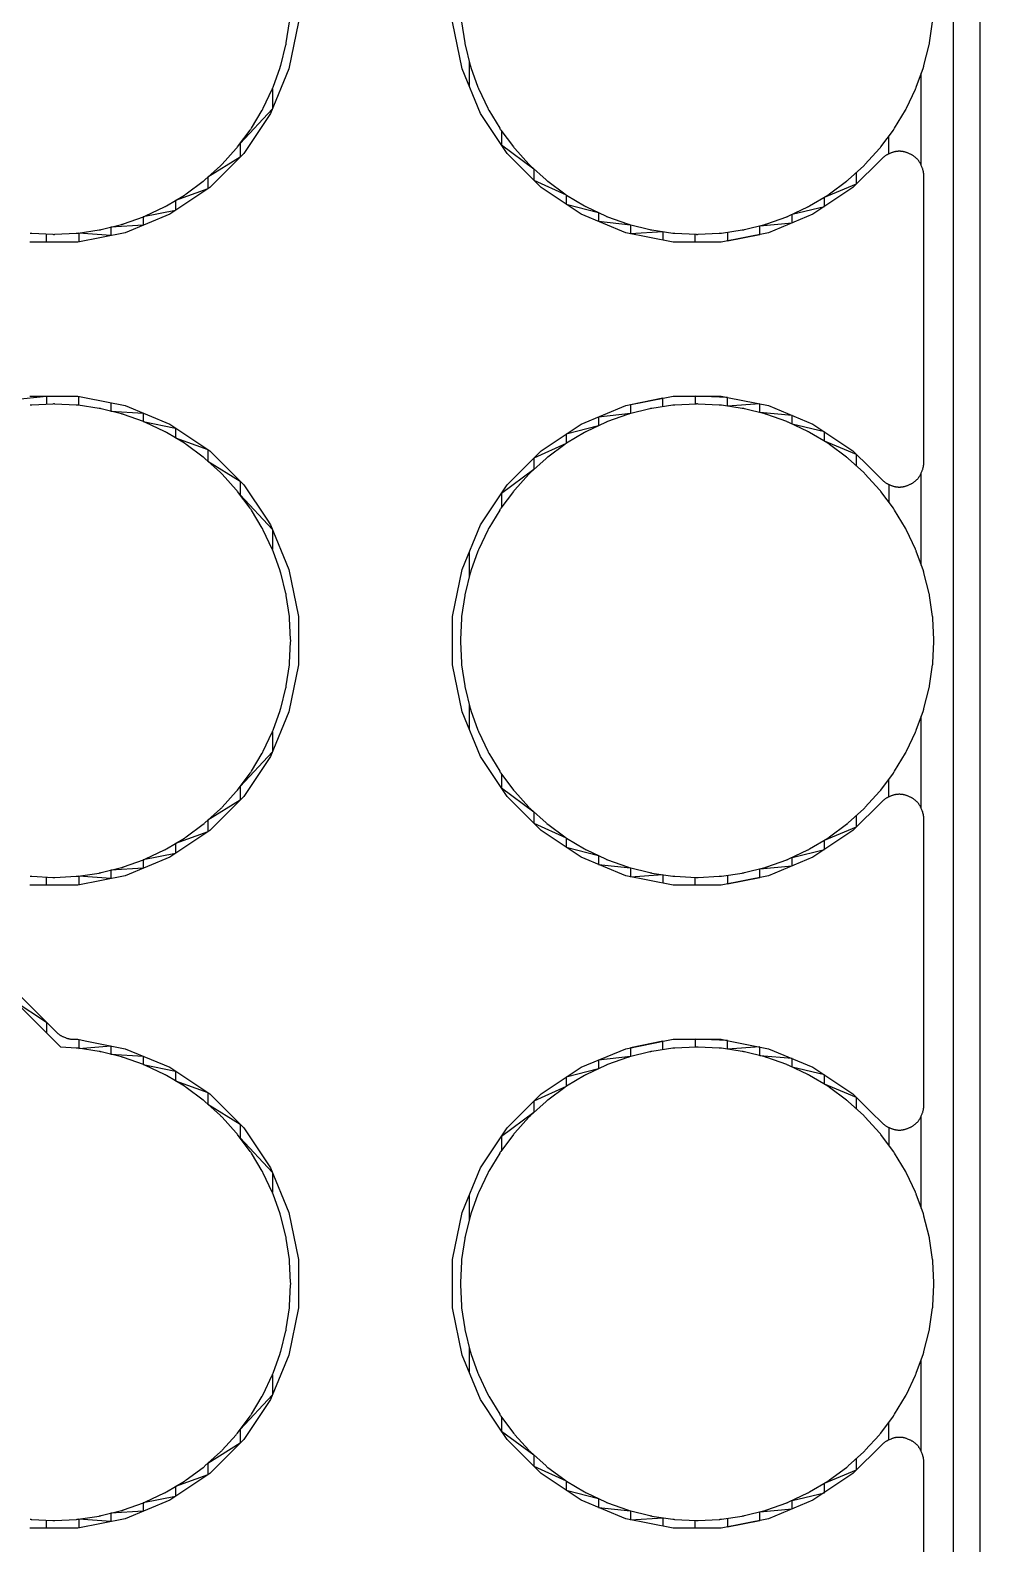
# Model space of a CAD drawing. Header units: metres. Extents: x 141.4 to 191.3, y -114.8 to -61.9.
# Drawn here: x 187.6 to 191.35, y -88.15 to -82.17 of the extents above; entities that cross this region are included whole.
import ezdxf

# ---------------------------------------------------------------- set-up
doc = ezdxf.new("R2010")
doc.units = ezdxf.units.M

msp = doc.modelspace()

# ---------------------------------------------------------------- linework, layer by layer
for points in [[(191.3479, -61.907), (191.3479, -114.8099), (141.392, -114.8099), (141.392, -61.907)], [(191.117, -114.5163), (191.117, -114.8099), (191.2445, -114.8099), (191.2445, -61.907), (191.117, -61.907), (191.117, -62.2006)], [(187.5983, -88.0523), (187.6004, -88.0525), (187.6024, -88.0527), (187.6045, -88.0528), (187.6878, -88.0569), (187.6899, -88.057), (187.692, -88.057), (187.6941, -88.057), (187.6962, -88.0569), (187.7795, -88.0528), (187.7816, -88.0527), (187.7836, -88.0525), (187.7857, -88.0523), (187.7878, -88.052), (187.8703, -88.0397), (187.8724, -88.0394), (187.8744, -88.039), (187.8765, -88.0386), (187.8785, -88.0381), (187.9594, -88.0179), (187.9614, -88.0173), (187.9634, -88.0167), (187.9654, -88.0161), (187.9674, -88.0154), (188.0459, -87.9873), (188.0479, -87.9866), (188.0498, -87.9858), (188.0517, -87.985), (188.0536, -87.9841), (188.129, -87.9485), (188.1309, -87.9476), (188.1328, -87.9466), (188.1346, -87.9456), (188.1364, -87.9445), (188.2079, -87.9017), (188.2097, -87.9006), (188.2115, -87.8994), (188.2132, -87.8982), (188.2149, -87.897), (188.2819, -87.8473), (188.2835, -87.8461), (188.2852, -87.8448), (188.2868, -87.8434), (188.2883, -87.842), (188.3501, -87.786), (188.3517, -87.7846), (188.3531, -87.7831), (188.3546, -87.7817), (188.356, -87.7801), (188.412, -87.7183), (188.4134, -87.7168), (188.4148, -87.7152), (188.4161, -87.7135), (188.4173, -87.7119), (188.467, -87.6449), (188.4682, -87.6432), (188.4694, -87.6415), (188.4706, -87.6397), (188.4717, -87.6379), (188.5145, -87.5664), (188.5156, -87.5646), (188.5166, -87.5628), (188.5176, -87.5609), (188.5185, -87.559), (188.5541, -87.4836), (188.555, -87.4817), (188.5558, -87.4798), (188.5566, -87.4779), (188.5573, -87.4759), (188.5854, -87.3974), (188.5854, -87.3974), (188.5861, -87.3956), (188.5867, -87.3935), (188.5873, -87.3915), (188.5879, -87.3894), (188.6081, -87.3085), (188.6086, -87.3065), (188.609, -87.3044), (188.6094, -87.3024), (188.6097, -87.3003), (188.622, -87.2178), (188.6223, -87.2157), (188.6225, -87.2136), (188.6227, -87.2116), (188.6228, -87.2095), (188.6269, -87.1262), (188.627, -87.1241), (188.627, -87.122), (188.627, -87.1199), (188.6269, -87.1178), (188.6228, -87.0345), (188.6227, -87.0324), (188.6225, -87.0304), (188.6223, -87.0283), (188.622, -87.0262), (188.6097, -86.9437), (188.6094, -86.9416), (188.609, -86.9396), (188.6086, -86.9375), (188.6081, -86.9355), (188.5879, -86.8546), (188.5873, -86.8526), (188.5867, -86.8506), (188.5861, -86.8486), (188.5854, -86.8466), (188.5573, -86.7681), (188.5566, -86.7661), (188.5558, -86.7642), (188.555, -86.7623), (188.5541, -86.7604), (188.5185, -86.685), (188.5176, -86.6831), (188.5166, -86.6812), (188.5156, -86.6794), (188.5145, -86.6776), (188.4717, -86.6061), (188.4706, -86.6043), (188.4694, -86.6025), (188.4682, -86.6008), (188.467, -86.5991), (188.4173, -86.5321), (188.4161, -86.5305), (188.4148, -86.5288), (188.4134, -86.5272), (188.412, -86.5257), (188.356, -86.4639), (188.3546, -86.4623), (188.3531, -86.4609), (188.3517, -86.4594), (188.3501, -86.458), (188.2883, -86.402), (188.2868, -86.4006), (188.2852, -86.3992), (188.2835, -86.3979), (188.2819, -86.3967), (188.2149, -86.347), (188.2132, -86.3458), (188.2115, -86.3446), (188.2097, -86.3434), (188.2079, -86.3423), (188.1364, -86.2995), (188.1346, -86.2984), (188.1328, -86.2974), (188.1309, -86.2964), (188.129, -86.2955), (188.0536, -86.2599), (188.0517, -86.259), (188.0498, -86.2582), (188.0479, -86.2574), (188.0459, -86.2567), (187.9674, -86.2286), (187.9674, -86.2286), (187.9656, -86.2279), (187.9635, -86.2273), (187.9615, -86.2267), (187.9594, -86.2261), (187.8785, -86.2059), (187.8765, -86.2054), (187.8744, -86.205), (187.8724, -86.2046), (187.8703, -86.2043), (187.7878, -86.192), (187.7857, -86.1917), (187.7836, -86.1915), (187.7816, -86.1913), (187.7795, -86.1912), (187.7188, -86.1882), (181.5343, -80.0037)], [(188.6575, -82.1371), (188.6204, -82.3236), (188.5476, -82.4993), (188.442, -82.6575), (188.3075, -82.792), (188.1493, -82.8976), (187.9736, -82.9704), (187.7871, -83.0075), (187.5969, -83.0075)], [(187.5983, -82.9723), (187.6004, -82.9725), (187.6024, -82.9727), (187.6045, -82.9728), (187.6878, -82.9769), (187.6899, -82.977), (187.692, -82.977), (187.6941, -82.977), (187.6962, -82.9769), (187.7795, -82.9728), (187.7816, -82.9727), (187.7836, -82.9725), (187.7857, -82.9723), (187.7878, -82.972), (187.8703, -82.9597), (187.8724, -82.9594), (187.8744, -82.959), (187.8765, -82.9586), (187.8785, -82.9581), (187.9594, -82.9379), (187.9614, -82.9373), (187.9634, -82.9367), (187.9654, -82.9361), (187.9674, -82.9354), (188.0459, -82.9073), (188.0479, -82.9066), (188.0498, -82.9058), (188.0517, -82.905), (188.0536, -82.9041), (188.129, -82.8685), (188.1309, -82.8676), (188.1328, -82.8666), (188.1346, -82.8656), (188.1364, -82.8645), (188.2079, -82.8217), (188.2097, -82.8206), (188.2115, -82.8194), (188.2132, -82.8182), (188.2149, -82.817), (188.2819, -82.7673), (188.2835, -82.7661), (188.2852, -82.7648), (188.2868, -82.7634), (188.2883, -82.762), (188.3501, -82.706), (188.3517, -82.7046), (188.3531, -82.7031), (188.3546, -82.7017), (188.356, -82.7001), (188.412, -82.6383), (188.4134, -82.6368), (188.4148, -82.6352), (188.4161, -82.6335), (188.4173, -82.6319), (188.467, -82.5649), (188.4682, -82.5632), (188.4694, -82.5615), (188.4706, -82.5597), (188.4717, -82.5579), (188.5145, -82.4864), (188.5156, -82.4846), (188.5166, -82.4828), (188.5176, -82.4809), (188.5185, -82.479), (188.5541, -82.4036), (188.555, -82.4017), (188.5558, -82.3998), (188.5566, -82.3979), (188.5573, -82.3959), (188.5854, -82.3174), (188.5854, -82.3174), (188.5861, -82.3156), (188.5867, -82.3135), (188.5873, -82.3115), (188.5879, -82.3094), (188.6081, -82.2285), (188.6086, -82.2265), (188.609, -82.2244), (188.6094, -82.2224), (188.6097, -82.2203), (188.622, -82.1378)], [(191.127, -88.9586), (191.127, -87.8254), (191.127, -87.8233), (191.1269, -87.8212), (191.1268, -87.8191), (191.1266, -87.8171), (191.1264, -87.815), (191.1261, -87.8129), (191.1257, -87.8109), (191.1254, -87.8088), (191.1249, -87.8068), (191.1245, -87.8047), (191.1239, -87.8027), (191.1233, -87.8007), (191.1227, -87.7987), (191.122, -87.7968), (191.1213, -87.7948), (191.1205, -87.7929), (191.1172, -87.7847), (191.1163, -87.7828), (191.1155, -87.7809), (191.1146, -87.779), (191.1136, -87.7772), (191.1126, -87.7754), (191.1115, -87.7736), (191.1104, -87.7718), (191.1093, -87.77), (191.1081, -87.7683), (191.1069, -87.7666), (191.1056, -87.765), (191.1043, -87.7633), (191.103, -87.7617), (191.1016, -87.7602), (191.1002, -87.7587), (191.0987, -87.7572), (191.0972, -87.7557), (191.0957, -87.7543), (191.0942, -87.7529), (191.0926, -87.7516), (191.0909, -87.7503), (191.0893, -87.749), (191.0876, -87.7478), (191.0859, -87.7466), (191.0841, -87.7454), (191.0823, -87.7444), (191.0805, -87.7433), (191.0787, -87.7423), (191.0768, -87.7413), (191.075, -87.7404), (191.0731, -87.7396), (191.0712, -87.7387), (191.063, -87.7354), (191.0611, -87.7346), (191.0591, -87.7339), (191.0572, -87.7332), (191.0552, -87.7326), (191.0532, -87.732), (191.0512, -87.7314), (191.0491, -87.731), (191.0471, -87.7305), (191.045, -87.7301), (191.043, -87.7298), (191.0409, -87.7295), (191.0388, -87.7293), (191.0368, -87.7291), (191.0347, -87.729), (191.0326, -87.7289), (191.0305, -87.7289), (191.0284, -87.7289), (191.0263, -87.729), (191.0243, -87.7291), (191.0222, -87.7293), (191.0201, -87.7295), (191.018, -87.7298), (191.016, -87.7301), (191.0139, -87.7305), (191.0119, -87.731), (191.0099, -87.7314), (191.0078, -87.732), (191.0058, -87.7326), (191.0038, -87.7332), (191.0019, -87.7339), (190.9999, -87.7346), (190.998, -87.7354), (190.9898, -87.7387), (190.9879, -87.7396), (190.986, -87.7404), (190.9842, -87.7413), (190.9823, -87.7423), (190.9805, -87.7433), (190.9787, -87.7444), (190.9769, -87.7454), (190.9751, -87.7466), (190.9734, -87.7478), (190.9717, -87.749), (190.9701, -87.7503), (190.9684, -87.7516), (190.9669, -87.7529), (190.9653, -87.7543), (190.9638, -87.7557), (190.9623, -87.7572), (190.8475, -87.872), (190.6893, -87.9776), (190.5136, -88.0504), (190.3271, -88.0875), (190.1369, -88.0875), (189.9504, -88.0504), (189.7747, -87.9776), (189.6165, -87.872), (189.482, -87.7375), (189.4469, -87.6848), (189.3764, -87.5793), (189.3036, -87.4036), (189.2665, -87.2171), (189.2665, -87.0269), (189.3036, -86.8404), (189.3764, -86.6647), (189.482, -86.5065), (189.6165, -86.372), (189.7747, -86.2664), (189.9504, -86.1936), (190.1116, -86.1615), (190.1369, -86.1565), (190.3271, -86.1565), (190.3559, -86.1622), (190.5136, -86.1936), (190.6893, -86.2664), (190.8475, -86.372), (190.9192, -86.4438), (190.9623, -86.4868), (190.9638, -86.4883), (190.9653, -86.4897), (190.9668, -86.4911), (190.9684, -86.4924), (190.9701, -86.4937), (190.9717, -86.495), (190.9734, -86.4962), (190.9751, -86.4974), (190.9769, -86.4985), (190.9787, -86.4996), (190.9805, -86.5007), (190.9823, -86.5017), (190.9842, -86.5027), (190.986, -86.5036), (190.9879, -86.5044), (190.9898, -86.5053), (190.998, -86.5086), (190.9999, -86.5094), (191.0019, -86.5101), (191.0038, -86.5108), (191.0058, -86.5114), (191.0078, -86.512), (191.0098, -86.5126), (191.0119, -86.513), (191.0139, -86.5135), (191.016, -86.5139), (191.018, -86.5142), (191.0201, -86.5145), (191.0222, -86.5147), (191.0242, -86.5149), (191.0263, -86.515), (191.0284, -86.5151), (191.0305, -86.5151), (191.0326, -86.5151), (191.0347, -86.515), (191.0368, -86.5149), (191.0388, -86.5147), (191.0409, -86.5145), (191.043, -86.5142), (191.045, -86.5139), (191.0471, -86.5135), (191.0491, -86.513), (191.0512, -86.5126), (191.0532, -86.512), (191.0552, -86.5114), (191.0572, -86.5108), (191.0591, -86.5101), (191.0611, -86.5094), (191.063, -86.5086), (191.0712, -86.5053), (191.0731, -86.5044), (191.075, -86.5036), (191.0768, -86.5027), (191.0787, -86.5017), (191.0805, -86.5007), (191.0823, -86.4996), (191.0841, -86.4985), (191.0859, -86.4974), (191.0876, -86.4962), (191.0893, -86.495), (191.0909, -86.4937), (191.0926, -86.4924), (191.0942, -86.4911), (191.0957, -86.4897), (191.0972, -86.4883), (191.0987, -86.4868), (191.1002, -86.4853), (191.1016, -86.4838), (191.103, -86.4823), (191.1043, -86.4807), (191.1056, -86.479), (191.1069, -86.4774), (191.1081, -86.4757), (191.1093, -86.474), (191.1104, -86.4722), (191.1115, -86.4704), (191.1126, -86.4686), (191.1136, -86.4668), (191.1146, -86.465), (191.1155, -86.4631), (191.1163, -86.4612), (191.1172, -86.4593), (191.1205, -86.4511), (191.1213, -86.4492), (191.122, -86.4472), (191.1227, -86.4453), (191.1233, -86.4433), (191.1239, -86.4413), (191.1245, -86.4393), (191.1249, -86.4372), (191.1254, -86.4352), (191.1257, -86.4331), (191.1261, -86.4311), (191.1264, -86.429), (191.1266, -86.4269), (191.1268, -86.4249), (191.1269, -86.4228), (191.127, -86.4207), (191.127, -86.4186), (191.127, -85.2854), (191.127, -85.2833), (191.1269, -85.2812), (191.1268, -85.2791), (191.1266, -85.2771), (191.1264, -85.275), (191.1261, -85.2729), (191.1257, -85.2709), (191.1254, -85.2688), (191.1249, -85.2668), (191.1245, -85.2647), (191.1239, -85.2627), (191.1233, -85.2607), (191.1227, -85.2587), (191.122, -85.2568), (191.1213, -85.2548), (191.1205, -85.2529), (191.1172, -85.2447), (191.1163, -85.2428), (191.1155, -85.2409), (191.1146, -85.239), (191.1136, -85.2372), (191.1126, -85.2354), (191.1115, -85.2336), (191.1104, -85.2318), (191.1093, -85.23), (191.1081, -85.2283), (191.1069, -85.2266), (191.1056, -85.225), (191.1043, -85.2233), (191.103, -85.2217), (191.1016, -85.2202), (191.1002, -85.2187), (191.0987, -85.2172), (191.0972, -85.2157), (191.0957, -85.2143), (191.0942, -85.2129), (191.0926, -85.2116), (191.0909, -85.2103), (191.0893, -85.209), (191.0876, -85.2078), (191.0859, -85.2066), (191.0841, -85.2054), (191.0823, -85.2044), (191.0805, -85.2033), (191.0787, -85.2023), (191.0768, -85.2013), (191.075, -85.2004), (191.0731, -85.1996), (191.0712, -85.1987), (191.063, -85.1954), (191.0611, -85.1946), (191.0591, -85.1939), (191.0572, -85.1932), (191.0552, -85.1926), (191.0532, -85.192), (191.0512, -85.1914), (191.0491, -85.191), (191.0471, -85.1905), (191.045, -85.1901), (191.043, -85.1898), (191.0409, -85.1895), (191.0388, -85.1893), (191.0368, -85.1891), (191.0347, -85.189), (191.0326, -85.1889), (191.0305, -85.1889), (191.0284, -85.1889), (191.0263, -85.189), (191.0243, -85.1891), (191.0222, -85.1893), (191.0201, -85.1895), (191.018, -85.1898), (191.016, -85.1901), (191.0139, -85.1905), (191.0119, -85.191), (191.0099, -85.1914), (191.0078, -85.192), (191.0058, -85.1926), (191.0038, -85.1932), (191.0019, -85.1939), (190.9999, -85.1946), (190.998, -85.1954), (190.9898, -85.1987), (190.9879, -85.1996), (190.986, -85.2004), (190.9842, -85.2013), (190.9823, -85.2023), (190.9805, -85.2033), (190.9787, -85.2044), (190.9769, -85.2054), (190.9751, -85.2066), (190.9734, -85.2078), (190.9717, -85.209), (190.9701, -85.2103), (190.9684, -85.2116), (190.9669, -85.2129), (190.9653, -85.2143), (190.9638, -85.2157), (190.9623, -85.2172), (190.8475, -85.332), (190.6893, -85.4376), (190.5136, -85.5104), (190.3271, -85.5475), (190.1369, -85.5475), (189.9504, -85.5104), (189.7747, -85.4376), (189.6165, -85.332), (189.482, -85.1975), (189.3764, -85.0393), (189.3036, -84.8636), (189.2665, -84.6771), (189.2665, -84.4869), (189.3036, -84.3004), (189.3764, -84.1247), (189.482, -83.9665), (189.6165, -83.832), (189.7747, -83.7264), (189.9504, -83.6536), (190.1116, -83.6215), (190.1369, -83.6165), (190.3271, -83.6165), (190.359, -83.6229), (190.5136, -83.6536), (190.6893, -83.7264), (190.8475, -83.832), (190.9149, -83.8995), (190.9623, -83.9468), (190.9638, -83.9483), (190.9653, -83.9497), (190.9668, -83.9511), (190.9684, -83.9524), (190.9701, -83.9537), (190.9717, -83.955), (190.9734, -83.9562), (190.9751, -83.9574), (190.9769, -83.9585), (190.9787, -83.9596), (190.9805, -83.9607), (190.9823, -83.9617), (190.9842, -83.9627), (190.986, -83.9636), (190.9879, -83.9644), (190.9898, -83.9653), (190.998, -83.9686), (190.9999, -83.9694), (191.0019, -83.9701), (191.0038, -83.9708), (191.0058, -83.9714), (191.0078, -83.972), (191.0098, -83.9726), (191.0119, -83.973), (191.0139, -83.9735), (191.016, -83.9739), (191.018, -83.9742), (191.0201, -83.9745), (191.0222, -83.9747), (191.0242, -83.9749), (191.0263, -83.975), (191.0284, -83.9751), (191.0305, -83.9751), (191.0326, -83.9751), (191.0347, -83.975), (191.0368, -83.9749), (191.0388, -83.9747), (191.0409, -83.9745), (191.043, -83.9742), (191.045, -83.9739), (191.0471, -83.9735), (191.0491, -83.973), (191.0512, -83.9726), (191.0532, -83.972), (191.0552, -83.9714), (191.0572, -83.9708), (191.0591, -83.9701), (191.0611, -83.9694), (191.063, -83.9686), (191.0712, -83.9653), (191.0731, -83.9644), (191.075, -83.9636), (191.0768, -83.9627), (191.0787, -83.9617), (191.0805, -83.9607), (191.0823, -83.9596), (191.0841, -83.9585), (191.0859, -83.9574), (191.0876, -83.9562), (191.0893, -83.955), (191.0909, -83.9537), (191.0926, -83.9524), (191.0942, -83.9511), (191.0957, -83.9497), (191.0972, -83.9483), (191.0987, -83.9468), (191.1002, -83.9453), (191.1016, -83.9438), (191.103, -83.9423), (191.1043, -83.9407), (191.1056, -83.939), (191.1069, -83.9374), (191.1081, -83.9357), (191.1093, -83.934), (191.1104, -83.9322), (191.1115, -83.9304), (191.1126, -83.9286), (191.1136, -83.9268), (191.1146, -83.925), (191.1155, -83.9231), (191.1163, -83.9212), (191.1172, -83.9193), (191.1205, -83.9111), (191.1213, -83.9092), (191.122, -83.9072), (191.1227, -83.9053), (191.1233, -83.9033), (191.1239, -83.9013), (191.1245, -83.8993), (191.1249, -83.8972), (191.1254, -83.8952), (191.1257, -83.8931), (191.1261, -83.8911), (191.1264, -83.889), (191.1266, -83.8869), (191.1268, -83.8849), (191.1269, -83.8828), (191.127, -83.8807), (191.127, -83.8786), (191.127, -82.7454), (191.127, -82.7433), (191.1269, -82.7412), (191.1268, -82.7391), (191.1266, -82.7371), (191.1264, -82.735), (191.1261, -82.7329), (191.1257, -82.7309), (191.1254, -82.7288), (191.1249, -82.7268), (191.1245, -82.7247), (191.1239, -82.7227), (191.1233, -82.7207), (191.1227, -82.7187), (191.122, -82.7168), (191.1213, -82.7148), (191.1205, -82.7129), (191.1172, -82.7047), (191.1163, -82.7028), (191.1155, -82.7009), (191.1146, -82.699), (191.1136, -82.6972), (191.1126, -82.6954), (191.1115, -82.6936), (191.1104, -82.6918), (191.1093, -82.69), (191.1081, -82.6883), (191.1069, -82.6866), (191.1056, -82.685), (191.1043, -82.6833), (191.103, -82.6817), (191.1016, -82.6802), (191.1002, -82.6787), (191.0987, -82.6772), (191.0972, -82.6757), (191.0957, -82.6743), (191.0942, -82.6729), (191.0926, -82.6716), (191.0909, -82.6703), (191.0893, -82.669), (191.0876, -82.6678), (191.0859, -82.6666), (191.0841, -82.6654), (191.0823, -82.6644), (191.0805, -82.6633), (191.0787, -82.6623), (191.0768, -82.6613), (191.075, -82.6604), (191.0731, -82.6596), (191.0712, -82.6587), (191.063, -82.6554), (191.0611, -82.6546), (191.0591, -82.6539), (191.0572, -82.6532), (191.0552, -82.6526), (191.0532, -82.652), (191.0512, -82.6514), (191.0491, -82.651), (191.0471, -82.6505), (191.045, -82.6501), (191.043, -82.6498), (191.0409, -82.6495), (191.0388, -82.6493), (191.0368, -82.6491), (191.0347, -82.649), (191.0326, -82.6489), (191.0305, -82.6489), (191.0284, -82.6489), (191.0263, -82.649), (191.0243, -82.6491), (191.0222, -82.6493), (191.0201, -82.6495), (191.018, -82.6498), (191.016, -82.6501), (191.0139, -82.6505), (191.0119, -82.651), (191.0099, -82.6514), (191.0078, -82.652), (191.0058, -82.6526), (191.0038, -82.6532), (191.0019, -82.6539), (190.9999, -82.6546), (190.998, -82.6554), (190.9898, -82.6587), (190.9879, -82.6596), (190.986, -82.6604), (190.9842, -82.6613), (190.9823, -82.6623), (190.9805, -82.6633), (190.9787, -82.6644), (190.9769, -82.6654), (190.9751, -82.6666), (190.9734, -82.6678), (190.9717, -82.669), (190.9701, -82.6703), (190.9684, -82.6716), (190.9669, -82.6729), (190.9653, -82.6743), (190.9638, -82.6757), (190.9623, -82.6772), (190.8475, -82.792), (190.6893, -82.8976), (190.5136, -82.9704), (190.3271, -83.0075), (190.1369, -83.0075), (189.9504, -82.9704), (189.7747, -82.8976), (189.6165, -82.792), (189.482, -82.6575), (189.3976, -82.531), (189.3764, -82.4993), (189.3036, -82.3236), (189.2665, -82.1371)], [(189.302, -82.1378), (189.3143, -82.2203), (189.3146, -82.2224), (189.315, -82.2244), (189.3154, -82.2265), (189.3159, -82.2285), (189.3361, -82.3094), (189.3367, -82.3114), (189.3373, -82.3134), (189.3379, -82.3154), (189.3386, -82.3174), (189.3667, -82.3959), (189.3674, -82.3979), (189.3682, -82.3998), (189.369, -82.4017), (189.3699, -82.4036), (189.4055, -82.479), (189.4064, -82.4809), (189.4074, -82.4828), (189.4084, -82.4846), (189.4095, -82.4864), (189.4523, -82.5579), (189.4534, -82.5597), (189.4546, -82.5615), (189.4558, -82.5632), (189.457, -82.5649), (189.5067, -82.6319), (189.5079, -82.6335), (189.5092, -82.6352), (189.5106, -82.6368), (189.512, -82.6383), (189.568, -82.7001), (189.5694, -82.7017), (189.5709, -82.7031), (189.5723, -82.7046), (189.5739, -82.706), (189.6357, -82.762), (189.6372, -82.7634), (189.6388, -82.7648), (189.6405, -82.7661), (189.6421, -82.7673), (189.7091, -82.817), (189.7108, -82.8182), (189.7125, -82.8194), (189.7143, -82.8206), (189.7161, -82.8217), (189.7876, -82.8645), (189.7894, -82.8656), (189.7912, -82.8666), (189.7931, -82.8676), (189.795, -82.8685), (189.8704, -82.9041), (189.8723, -82.905), (189.8742, -82.9058), (189.8761, -82.9066), (189.8781, -82.9073), (189.9566, -82.9354), (189.9566, -82.9354), (189.9584, -82.9361), (189.9605, -82.9367), (189.9625, -82.9373), (189.9646, -82.9379), (190.0455, -82.9581), (190.0475, -82.9586), (190.0496, -82.959), (190.0516, -82.9594), (190.0537, -82.9597), (190.1362, -82.972), (190.1383, -82.9723), (190.1404, -82.9725), (190.1424, -82.9727), (190.1445, -82.9728), (190.2278, -82.9769), (190.2299, -82.977), (190.232, -82.977), (190.2341, -82.977), (190.2362, -82.9769), (190.3195, -82.9728), (190.3216, -82.9727), (190.3236, -82.9725), (190.3257, -82.9723), (190.3278, -82.972), (190.4103, -82.9597), (190.4124, -82.9594), (190.4144, -82.959), (190.4165, -82.9586), (190.4185, -82.9581), (190.4994, -82.9379), (190.5014, -82.9373), (190.5034, -82.9367), (190.5054, -82.9361), (190.5074, -82.9354), (190.5859, -82.9073), (190.5879, -82.9066), (190.5898, -82.9058), (190.5917, -82.905), (190.5936, -82.9041), (190.669, -82.8685), (190.6709, -82.8676), (190.6728, -82.8666), (190.6746, -82.8656), (190.6764, -82.8645), (190.7479, -82.8217), (190.7497, -82.8206), (190.7515, -82.8194), (190.7532, -82.8182), (190.7549, -82.817), (190.8219, -82.7673), (190.8235, -82.7661), (190.8252, -82.7648), (190.8268, -82.7634), (190.8283, -82.762), (190.8901, -82.706), (190.8917, -82.7046), (190.8931, -82.7031), (190.8946, -82.7017), (190.896, -82.7001), (190.952, -82.6383), (190.9534, -82.6368), (190.9548, -82.6352), (190.9561, -82.6335), (190.9573, -82.6319), (191.007, -82.5649), (191.0082, -82.5632), (191.0094, -82.5615), (191.0106, -82.5597), (191.0117, -82.5579), (191.0545, -82.4864), (191.0556, -82.4846), (191.0566, -82.4828), (191.0576, -82.4809), (191.0585, -82.479), (191.0941, -82.4036), (191.095, -82.4017), (191.0958, -82.3998), (191.0966, -82.3979), (191.0973, -82.3959), (191.1254, -82.3174), (191.1254, -82.3174), (191.1255, -82.3172), (191.1261, -82.3153), (191.1268, -82.3133), (191.1273, -82.3114), (191.1279, -82.3094), (191.1481, -82.2285), (191.1486, -82.2265), (191.149, -82.2244), (191.1494, -82.2224), (191.1497, -82.2203), (191.162, -82.1378)], [(189.332, -82.293), (189.332, -82.3923)], [(191.117, -82.7045), (191.117, -82.3408)], [(188.555, -82.4017), (188.555, -82.4815), (188.4275, -82.6182), (188.4275, -82.6719), (188.3, -82.7515), (188.3, -82.7969), (188.1725, -82.8429), (188.1725, -82.8821), (188.045, -82.9077), (188.045, -82.9408), (187.9175, -82.9483), (187.9175, -82.9816), (187.79, -82.9717), (187.79, -83.0069), (187.6625, -83.0075), (187.6625, -82.9757)], [(189.4595, -82.5683), (189.4595, -82.6238), (189.587, -82.718), (189.587, -82.7625), (189.7145, -82.8207), (189.7145, -82.8574), (189.842, -82.8907), (189.842, -82.9255), (189.9695, -82.9391), (189.9695, -82.9742), (190.097, -82.9662), (190.097, -82.9996)], [(190.9895, -82.6589), (190.9895, -82.5884)], [(190.352, -82.9684), (190.352, -83.0025), (190.4795, -82.9772), (190.4795, -82.9428), (190.607, -82.9317), (190.607, -82.8978), (190.7345, -82.8674), (190.7345, -82.8297), (190.862, -82.7774), (190.862, -82.7315)], [(190.2245, -83.0075), (190.2245, -82.9767)], [(186.77, -84.1427), (186.77, -84.2234), (186.8975, -84.0908), (186.8975, -84.0332), (187.025, -83.9272), (187.025, -83.8836), (187.1525, -83.8193), (187.1525, -83.7813), (187.28, -83.7437), (187.28, -83.7076), (187.4075, -83.6918), (187.4075, -83.6548), (187.535, -83.6611), (187.535, -83.6288), (187.6625, -83.6165), (187.6625, -83.6483)], [(187.5969, -83.6165), (187.7871, -83.6165), (187.819, -83.6229), (187.9736, -83.6536), (188.1493, -83.7264), (188.3075, -83.832), (188.442, -83.9665), (188.5324, -84.1019), (188.5476, -84.1247), (188.6204, -84.3004), (188.6575, -84.4869), (188.6575, -84.6771), (188.6204, -84.8636), (188.5476, -85.0393), (188.442, -85.1975), (188.3075, -85.332), (188.1493, -85.4376), (187.9736, -85.5104), (187.7871, -85.5475), (187.5969, -85.5475)], [(187.79, -83.6523), (187.79, -83.6171)], [(190.097, -83.6578), (190.097, -83.6244), (189.9695, -83.6498), (189.9695, -83.6849), (189.842, -83.6985), (189.842, -83.7333), (189.7145, -83.7666), (189.7145, -83.8033), (189.587, -83.8615), (189.587, -83.906), (189.4595, -84.0002), (189.4595, -84.0557)], [(190.862, -83.8925), (190.862, -83.8466), (190.7345, -83.7943), (190.7345, -83.7566), (190.607, -83.7262), (190.607, -83.6923), (190.4795, -83.6812), (190.4795, -83.6468), (190.352, -83.6556), (190.352, -83.6215), (190.2245, -83.6165), (190.2245, -83.6473)], [(187.5983, -85.5123), (187.6004, -85.5125), (187.6024, -85.5127), (187.6045, -85.5128), (187.6878, -85.5169), (187.6899, -85.517), (187.692, -85.517), (187.6941, -85.517), (187.6962, -85.5169), (187.7795, -85.5128), (187.7816, -85.5127), (187.7836, -85.5125), (187.7857, -85.5123), (187.7878, -85.512), (187.8703, -85.4997), (187.8724, -85.4994), (187.8744, -85.499), (187.8765, -85.4986), (187.8785, -85.4981), (187.9594, -85.4779), (187.9614, -85.4773), (187.9634, -85.4767), (187.9654, -85.4761), (187.9674, -85.4754), (188.0459, -85.4473), (188.0479, -85.4466), (188.0498, -85.4458), (188.0517, -85.445), (188.0536, -85.4441), (188.129, -85.4085), (188.1309, -85.4076), (188.1328, -85.4066), (188.1346, -85.4056), (188.1364, -85.4045), (188.2079, -85.3617), (188.2097, -85.3606), (188.2115, -85.3594), (188.2132, -85.3582), (188.2149, -85.357), (188.2819, -85.3073), (188.2835, -85.3061), (188.2852, -85.3048), (188.2868, -85.3034), (188.2883, -85.302), (188.3501, -85.246), (188.3517, -85.2446), (188.3531, -85.2431), (188.3546, -85.2417), (188.356, -85.2401), (188.412, -85.1783), (188.4134, -85.1768), (188.4148, -85.1752), (188.4161, -85.1735), (188.4173, -85.1719), (188.467, -85.1049), (188.4682, -85.1032), (188.4694, -85.1015), (188.4706, -85.0997), (188.4717, -85.0979), (188.5145, -85.0264), (188.5156, -85.0246), (188.5166, -85.0228), (188.5176, -85.0209), (188.5185, -85.019), (188.5541, -84.9436), (188.555, -84.9417), (188.5558, -84.9398), (188.5566, -84.9379), (188.5573, -84.9359), (188.5854, -84.8574), (188.5854, -84.8574), (188.5861, -84.8556), (188.5867, -84.8535), (188.5873, -84.8515), (188.5879, -84.8494), (188.6081, -84.7685), (188.6086, -84.7665), (188.609, -84.7644), (188.6094, -84.7624), (188.6097, -84.7603), (188.622, -84.6778), (188.6223, -84.6757), (188.6225, -84.6736), (188.6227, -84.6716), (188.6228, -84.6695), (188.6269, -84.5862), (188.627, -84.5841), (188.627, -84.582), (188.627, -84.5799), (188.6269, -84.5778), (188.6228, -84.4945), (188.6227, -84.4924), (188.6225, -84.4904), (188.6223, -84.4883), (188.622, -84.4862), (188.6097, -84.4037), (188.6094, -84.4016), (188.609, -84.3996), (188.6086, -84.3975), (188.6081, -84.3955), (188.5879, -84.3146), (188.5873, -84.3126), (188.5867, -84.3106), (188.5861, -84.3086), (188.5854, -84.3066), (188.5573, -84.2281), (188.5566, -84.2261), (188.5558, -84.2242), (188.555, -84.2223), (188.5541, -84.2204), (188.5185, -84.145), (188.5176, -84.1431), (188.5166, -84.1412), (188.5156, -84.1394), (188.5145, -84.1376), (188.4717, -84.0661), (188.4706, -84.0643), (188.4694, -84.0625), (188.4682, -84.0608), (188.467, -84.0591), (188.4173, -83.9921), (188.4161, -83.9905), (188.4148, -83.9888), (188.4134, -83.9872), (188.412, -83.9857), (188.356, -83.9239), (188.3546, -83.9223), (188.3531, -83.9209), (188.3517, -83.9194), (188.3501, -83.918), (188.2883, -83.862), (188.2868, -83.8606), (188.2852, -83.8592), (188.2835, -83.8579), (188.2819, -83.8567), (188.2149, -83.807), (188.2132, -83.8058), (188.2115, -83.8046), (188.2097, -83.8034), (188.2079, -83.8023), (188.1364, -83.7595), (188.1346, -83.7584), (188.1328, -83.7574), (188.1309, -83.7564), (188.129, -83.7555), (188.0536, -83.7199), (188.0517, -83.719), (188.0498, -83.7182), (188.0479, -83.7174), (188.0459, -83.7167), (187.9674, -83.6886), (187.9674, -83.6886), (187.9656, -83.6879), (187.9635, -83.6873), (187.9615, -83.6867), (187.9594, -83.6861), (187.8785, -83.6659), (187.8765, -83.6654), (187.8744, -83.665), (187.8724, -83.6646), (187.8703, -83.6643), (187.7878, -83.652), (187.7857, -83.6517), (187.7836, -83.6515), (187.7816, -83.6513), (187.7795, -83.6512), (187.6962, -83.6471), (187.6941, -83.647), (187.692, -83.647), (187.6899, -83.647), (187.6878, -83.6471), (187.6045, -83.6512), (187.6024, -83.6513), (187.6004, -83.6515), (187.5983, -83.6517)], [(187.9175, -83.6424), (187.9175, -83.6757), (188.045, -83.6832), (188.045, -83.7163), (188.1725, -83.7419), (188.1725, -83.7811), (188.3, -83.8271), (188.3, -83.8725), (188.4275, -83.9521), (188.4275, -84.0058), (188.555, -84.1425), (188.555, -84.2223)], [(189.3012, -84.6695), (189.3013, -84.6716), (189.3015, -84.6736), (189.3017, -84.6757), (189.302, -84.6778), (189.3143, -84.7603), (189.3146, -84.7624), (189.315, -84.7644), (189.3154, -84.7665), (189.3159, -84.7685), (189.3361, -84.8494), (189.3367, -84.8514), (189.3373, -84.8534), (189.3379, -84.8554), (189.3386, -84.8574), (189.3667, -84.9359), (189.3674, -84.9379), (189.3682, -84.9398), (189.369, -84.9417), (189.3699, -84.9436), (189.4055, -85.019), (189.4064, -85.0209), (189.4074, -85.0228), (189.4084, -85.0246), (189.4095, -85.0264), (189.4523, -85.0979), (189.4534, -85.0997), (189.4546, -85.1015), (189.4558, -85.1032), (189.457, -85.1049), (189.5067, -85.1719), (189.5079, -85.1735), (189.5092, -85.1752), (189.5106, -85.1768), (189.512, -85.1783), (189.568, -85.2401), (189.5694, -85.2417), (189.5709, -85.2431), (189.5723, -85.2446), (189.5739, -85.246), (189.6357, -85.302), (189.6372, -85.3034), (189.6388, -85.3048), (189.6405, -85.3061), (189.6421, -85.3073), (189.7091, -85.357), (189.7108, -85.3582), (189.7125, -85.3594), (189.7143, -85.3606), (189.7161, -85.3617), (189.7876, -85.4045), (189.7894, -85.4056), (189.7912, -85.4066), (189.7931, -85.4076), (189.795, -85.4085), (189.8704, -85.4441), (189.8723, -85.445), (189.8742, -85.4458), (189.8761, -85.4466), (189.8781, -85.4473), (189.9566, -85.4754), (189.9566, -85.4754), (189.9584, -85.4761), (189.9605, -85.4767), (189.9625, -85.4773), (189.9646, -85.4779), (190.0455, -85.4981), (190.0475, -85.4986), (190.0496, -85.499), (190.0516, -85.4994), (190.0537, -85.4997), (190.1362, -85.512), (190.1383, -85.5123), (190.1404, -85.5125), (190.1424, -85.5127), (190.1445, -85.5128), (190.2278, -85.5169), (190.2299, -85.517), (190.232, -85.517), (190.2341, -85.517), (190.2362, -85.5169), (190.3195, -85.5128), (190.3216, -85.5127), (190.3236, -85.5125), (190.3257, -85.5123), (190.3278, -85.512), (190.4103, -85.4997), (190.4124, -85.4994), (190.4144, -85.499), (190.4165, -85.4986), (190.4185, -85.4981), (190.4994, -85.4779), (190.5014, -85.4773), (190.5034, -85.4767), (190.5054, -85.4761), (190.5074, -85.4754), (190.5859, -85.4473), (190.5879, -85.4466), (190.5898, -85.4458), (190.5917, -85.445), (190.5936, -85.4441), (190.669, -85.4085), (190.6709, -85.4076), (190.6728, -85.4066), (190.6746, -85.4056), (190.6764, -85.4045), (190.7479, -85.3617), (190.7497, -85.3606), (190.7515, -85.3594), (190.7532, -85.3582), (190.7549, -85.357), (190.8219, -85.3073), (190.8235, -85.3061), (190.8252, -85.3048), (190.8268, -85.3034), (190.8283, -85.302), (190.8901, -85.246), (190.8917, -85.2446), (190.8931, -85.2431), (190.8946, -85.2417), (190.896, -85.2401), (190.952, -85.1783), (190.9534, -85.1768), (190.9548, -85.1752), (190.9561, -85.1735), (190.9573, -85.1719), (191.007, -85.1049), (191.0082, -85.1032), (191.0094, -85.1015), (191.0106, -85.0997), (191.0117, -85.0979), (191.0545, -85.0264), (191.0556, -85.0246), (191.0566, -85.0228), (191.0576, -85.0209), (191.0585, -85.019), (191.0941, -84.9436), (191.095, -84.9417), (191.0958, -84.9398), (191.0966, -84.9379), (191.0973, -84.9359), (191.1254, -84.8574), (191.1254, -84.8574), (191.1255, -84.8572), (191.1261, -84.8553), (191.1268, -84.8533), (191.1273, -84.8514), (191.1279, -84.8494), (191.1481, -84.7685), (191.1486, -84.7665), (191.149, -84.7644), (191.1494, -84.7624), (191.1497, -84.7603), (191.162, -84.6778), (191.1623, -84.6757), (191.1625, -84.6736), (191.1627, -84.6716), (191.1628, -84.6695), (191.1669, -84.5862), (191.167, -84.5841), (191.167, -84.582), (191.167, -84.5799), (191.1669, -84.5778), (191.1628, -84.4945), (191.1627, -84.4924), (191.1625, -84.4904), (191.1623, -84.4883), (191.162, -84.4862), (191.1497, -84.4037), (191.1494, -84.4016), (191.149, -84.3996), (191.1486, -84.3975), (191.1481, -84.3955), (191.1279, -84.3146), (191.1273, -84.3126), (191.1267, -84.3106), (191.1261, -84.3086), (191.1254, -84.3066), (191.0973, -84.2281), (191.0966, -84.2261), (191.0958, -84.2242), (191.095, -84.2223), (191.0941, -84.2204), (191.0585, -84.145), (191.0576, -84.1431), (191.0566, -84.1412), (191.0556, -84.1394), (191.0545, -84.1376), (191.0117, -84.0661), (191.0106, -84.0643), (191.0094, -84.0625), (191.0082, -84.0608), (191.007, -84.0591), (190.9573, -83.9921), (190.9561, -83.9905), (190.9548, -83.9888), (190.9534, -83.9872), (190.952, -83.9857), (190.896, -83.9239), (190.8946, -83.9223), (190.8931, -83.9209), (190.8917, -83.9194), (190.8901, -83.918), (190.8283, -83.862), (190.8268, -83.8606), (190.8252, -83.8592), (190.8235, -83.8579), (190.8219, -83.8567), (190.7549, -83.807), (190.7532, -83.8058), (190.7515, -83.8046), (190.7497, -83.8034), (190.7479, -83.8023), (190.6764, -83.7595), (190.6746, -83.7584), (190.6728, -83.7574), (190.6709, -83.7564), (190.669, -83.7555), (190.5936, -83.7199), (190.5917, -83.719), (190.5898, -83.7182), (190.5879, -83.7174), (190.5859, -83.7167), (190.5074, -83.6886), (190.5074, -83.6886), (190.5056, -83.6879), (190.5035, -83.6873), (190.5015, -83.6867), (190.4994, -83.6861), (190.4185, -83.6659), (190.4165, -83.6654), (190.4144, -83.665), (190.4124, -83.6646), (190.4103, -83.6643), (190.3278, -83.652), (190.3257, -83.6517), (190.3236, -83.6515), (190.3216, -83.6513), (190.3195, -83.6512), (190.2362, -83.6471), (190.2341, -83.647), (190.232, -83.647), (190.2299, -83.647), (190.2278, -83.6471), (190.1445, -83.6512), (190.1424, -83.6513), (190.1404, -83.6515), (190.1383, -83.6517), (190.1362, -83.652), (190.0537, -83.6643), (190.0516, -83.6646), (190.0496, -83.665), (190.0475, -83.6654), (190.0455, -83.6659), (189.9646, -83.6861), (189.9626, -83.6867), (189.9606, -83.6873), (189.9586, -83.6879), (189.9566, -83.6886), (189.8781, -83.7167), (189.8761, -83.7174), (189.8742, -83.7182), (189.8723, -83.719), (189.8704, -83.7199), (189.795, -83.7555), (189.7931, -83.7564), (189.7912, -83.7574), (189.7894, -83.7584), (189.7876, -83.7595), (189.7161, -83.8023), (189.7143, -83.8034), (189.7125, -83.8046), (189.7108, -83.8058), (189.7091, -83.807), (189.6421, -83.8567), (189.6405, -83.8579), (189.6388, -83.8592), (189.6372, -83.8606), (189.6357, -83.862), (189.5739, -83.918), (189.5723, -83.9194), (189.5709, -83.9209), (189.5694, -83.9223), (189.568, -83.9239), (189.512, -83.9857), (189.5106, -83.9872), (189.5092, -83.9888), (189.5079, -83.9905), (189.5067, -83.9921), (189.457, -84.0591), (189.4558, -84.0608), (189.4546, -84.0625), (189.4534, -84.0643), (189.4523, -84.0661), (189.4095, -84.1376), (189.4084, -84.1394), (189.4074, -84.1412), (189.4064, -84.1431), (189.4055, -84.145), (189.3699, -84.2204), (189.369, -84.2223), (189.3682, -84.2242), (189.3674, -84.2261), (189.3667, -84.2281), (189.3386, -84.3066), (189.3386, -84.3066), (189.3385, -84.3068), (189.3379, -84.3087), (189.3372, -84.3107), (189.3367, -84.3126), (189.3361, -84.3146), (189.3159, -84.3955), (189.3154, -84.3975), (189.315, -84.3996), (189.3146, -84.4016), (189.3143, -84.4037), (189.302, -84.4862), (189.3017, -84.4883), (189.3015, -84.4904), (189.3013, -84.4924), (189.3012, -84.4945), (189.2971, -84.5778), (189.297, -84.5799), (189.297, -84.582), (189.297, -84.5841), (189.2971, -84.5862), (189.3012, -84.6695)], [(191.117, -84.2832), (191.117, -83.9195)], [(190.9895, -83.9651), (190.9895, -84.0356)], [(189.332, -84.2317), (189.332, -84.331)], [(189.332, -84.833), (189.332, -84.9323)], [(191.117, -85.2445), (191.117, -84.8808)], [(188.555, -84.9417), (188.555, -85.0215), (188.4275, -85.1582), (188.4275, -85.2119), (188.3, -85.2915), (188.3, -85.3369), (188.1725, -85.3829), (188.1725, -85.4221), (188.045, -85.4477), (188.045, -85.4808), (187.9175, -85.4883), (187.9175, -85.5216), (187.79, -85.5117), (187.79, -85.5469), (187.6625, -85.5475), (187.6625, -85.5157)], [(189.4595, -85.1083), (189.4595, -85.1638), (189.587, -85.258), (189.587, -85.3025), (189.7145, -85.3607), (189.7145, -85.3974), (189.842, -85.4307), (189.842, -85.4655), (189.9695, -85.4791), (189.9695, -85.5142), (190.097, -85.5062), (190.097, -85.5396)], [(190.9895, -85.1989), (190.9895, -85.1284)], [(190.352, -85.5084), (190.352, -85.5425), (190.4795, -85.5172), (190.4795, -85.4828), (190.607, -85.4717), (190.607, -85.4378), (190.7345, -85.4074), (190.7345, -85.3697), (190.862, -85.3174), (190.862, -85.2715)], [(187.1525, -85.3447), (187.1525, -85.6219), (187.28, -85.7065), (187.28, -85.7494), (187.4075, -85.834), (187.4075, -85.8769), (187.535, -85.9615), (187.535, -86.0044), (187.6625, -86.089), (187.6625, -86.1319)], [(190.2245, -85.5475), (190.2245, -85.5167)], [(187.1962, -85.6226), (187.7018, -86.1282), (187.7033, -86.1297), (187.7048, -86.1311), (187.7064, -86.1325), (187.708, -86.1338), (187.7096, -86.1351), (187.7112, -86.1364), (187.7129, -86.1376), (187.7147, -86.1388), (187.7164, -86.1399), (187.7182, -86.141), (187.72, -86.1421), (187.7218, -86.1431), (187.7237, -86.1441), (187.7255, -86.145), (187.7274, -86.1458), (187.7294, -86.1467), (187.7375, -86.15), (187.7394, -86.1508), (187.7414, -86.1515), (187.7434, -86.1522), (187.7453, -86.1528), (187.7473, -86.1534), (187.7494, -86.154), (187.7514, -86.1544), (187.7534, -86.1549), (187.7555, -86.1552), (187.7575, -86.1556), (187.7596, -86.1559), (187.7617, -86.1561), (187.7638, -86.1563), (187.7658, -86.1564), (187.7679, -86.1565), (187.77, -86.1565), (187.7871, -86.1565), (187.8159, -86.1622), (187.9736, -86.1936), (188.1493, -86.2664), (188.3075, -86.372), (188.442, -86.5065), (188.5476, -86.6647), (188.6204, -86.8404), (188.6575, -87.0269), (188.6575, -87.2171), (188.6204, -87.4036), (188.5476, -87.5793), (188.442, -87.7375), (188.3075, -87.872), (188.1493, -87.9776), (187.9736, -88.0504), (187.7871, -88.0875), (187.5969, -88.0875)], [(187.79, -86.1571), (187.79, -86.1923), (187.9175, -86.1824), (187.9175, -86.2157), (188.045, -86.2232), (188.045, -86.2563), (188.1725, -86.2819), (188.1725, -86.3211), (188.3, -86.3671), (188.3, -86.4125), (188.4275, -86.4921), (188.4275, -86.5458), (188.555, -86.6825), (188.555, -86.7623)], [(189.3012, -87.2095), (189.3013, -87.2116), (189.3015, -87.2136), (189.3017, -87.2157), (189.302, -87.2178), (189.3143, -87.3003), (189.3146, -87.3024), (189.315, -87.3044), (189.3154, -87.3065), (189.3159, -87.3085), (189.3361, -87.3894), (189.3367, -87.3914), (189.3373, -87.3934), (189.3379, -87.3954), (189.3386, -87.3974), (189.3667, -87.4759), (189.3674, -87.4779), (189.3682, -87.4798), (189.369, -87.4817), (189.3699, -87.4836), (189.4055, -87.559), (189.4064, -87.5609), (189.4074, -87.5628), (189.4084, -87.5646), (189.4095, -87.5664), (189.4523, -87.6379), (189.4534, -87.6397), (189.4546, -87.6415), (189.4558, -87.6432), (189.457, -87.6449), (189.5067, -87.7119), (189.5079, -87.7135), (189.5092, -87.7152), (189.5106, -87.7168), (189.512, -87.7183), (189.568, -87.7801), (189.5694, -87.7817), (189.5709, -87.7831), (189.5723, -87.7846), (189.5739, -87.786), (189.6357, -87.842), (189.6372, -87.8434), (189.6388, -87.8448), (189.6405, -87.8461), (189.6421, -87.8473), (189.7091, -87.897), (189.7108, -87.8982), (189.7125, -87.8994), (189.7143, -87.9006), (189.7161, -87.9017), (189.7876, -87.9445), (189.7894, -87.9456), (189.7912, -87.9466), (189.7931, -87.9476), (189.795, -87.9485), (189.8704, -87.9841), (189.8723, -87.985), (189.8742, -87.9858), (189.8761, -87.9866), (189.8781, -87.9873), (189.9566, -88.0154), (189.9566, -88.0154), (189.9584, -88.0161), (189.9605, -88.0167), (189.9625, -88.0173), (189.9646, -88.0179), (190.0455, -88.0381), (190.0475, -88.0386), (190.0496, -88.039), (190.0516, -88.0394), (190.0537, -88.0397), (190.1362, -88.052), (190.1383, -88.0523), (190.1404, -88.0525), (190.1424, -88.0527), (190.1445, -88.0528), (190.2278, -88.0569), (190.2299, -88.057), (190.232, -88.057), (190.2341, -88.057), (190.2362, -88.0569), (190.3195, -88.0528), (190.3216, -88.0527), (190.3236, -88.0525), (190.3257, -88.0523), (190.3278, -88.052), (190.4103, -88.0397), (190.4124, -88.0394), (190.4144, -88.039), (190.4165, -88.0386), (190.4185, -88.0381), (190.4994, -88.0179), (190.5014, -88.0173), (190.5034, -88.0167), (190.5054, -88.0161), (190.5074, -88.0154), (190.5859, -87.9873), (190.5879, -87.9866), (190.5898, -87.9858), (190.5917, -87.985), (190.5936, -87.9841), (190.669, -87.9485), (190.6709, -87.9476), (190.6728, -87.9466), (190.6746, -87.9456), (190.6764, -87.9445), (190.7479, -87.9017), (190.7497, -87.9006), (190.7515, -87.8994), (190.7532, -87.8982), (190.7549, -87.897), (190.8219, -87.8473), (190.8235, -87.8461), (190.8252, -87.8448), (190.8268, -87.8434), (190.8283, -87.842), (190.8901, -87.786), (190.8917, -87.7846), (190.8931, -87.7831), (190.8946, -87.7817), (190.896, -87.7801), (190.952, -87.7183), (190.9534, -87.7168), (190.9548, -87.7152), (190.9561, -87.7135), (190.9573, -87.7119), (191.007, -87.6449), (191.0082, -87.6432), (191.0094, -87.6415), (191.0106, -87.6397), (191.0117, -87.6379), (191.0545, -87.5664), (191.0556, -87.5646), (191.0566, -87.5628), (191.0576, -87.5609), (191.0585, -87.559), (191.0941, -87.4836), (191.095, -87.4817), (191.0958, -87.4798), (191.0966, -87.4779), (191.0973, -87.4759), (191.1254, -87.3974), (191.1254, -87.3974), (191.1255, -87.3972), (191.1261, -87.3953), (191.1268, -87.3933), (191.1273, -87.3914), (191.1279, -87.3894), (191.1481, -87.3085), (191.1486, -87.3065), (191.149, -87.3044), (191.1494, -87.3024), (191.1497, -87.3003), (191.162, -87.2178), (191.1623, -87.2157), (191.1625, -87.2136), (191.1627, -87.2116), (191.1628, -87.2095), (191.1669, -87.1262), (191.167, -87.1241), (191.167, -87.122), (191.167, -87.1199), (191.1669, -87.1178), (191.1628, -87.0345), (191.1627, -87.0324), (191.1625, -87.0304), (191.1623, -87.0283), (191.162, -87.0262), (191.1497, -86.9437), (191.1494, -86.9416), (191.149, -86.9396), (191.1486, -86.9375), (191.1481, -86.9355), (191.1279, -86.8546), (191.1273, -86.8526), (191.1267, -86.8506), (191.1261, -86.8486), (191.1254, -86.8466), (191.0973, -86.7681), (191.0966, -86.7661), (191.0958, -86.7642), (191.095, -86.7623), (191.0941, -86.7604), (191.0585, -86.685), (191.0576, -86.6831), (191.0566, -86.6812), (191.0556, -86.6794), (191.0545, -86.6776), (191.0117, -86.6061), (191.0106, -86.6043), (191.0094, -86.6025), (191.0082, -86.6008), (191.007, -86.5991), (190.9573, -86.5321), (190.9561, -86.5305), (190.9548, -86.5288), (190.9534, -86.5272), (190.952, -86.5257), (190.896, -86.4639), (190.8946, -86.4623), (190.8931, -86.4609), (190.8917, -86.4594), (190.8901, -86.458), (190.8283, -86.402), (190.8268, -86.4006), (190.8252, -86.3992), (190.8235, -86.3979), (190.8219, -86.3967), (190.7549, -86.347), (190.7532, -86.3458), (190.7515, -86.3446), (190.7497, -86.3434), (190.7479, -86.3423), (190.6764, -86.2995), (190.6746, -86.2984), (190.6728, -86.2974), (190.6709, -86.2964), (190.669, -86.2955), (190.5936, -86.2599), (190.5917, -86.259), (190.5898, -86.2582), (190.5879, -86.2574), (190.5859, -86.2567), (190.5074, -86.2286), (190.5074, -86.2286), (190.5056, -86.2279), (190.5035, -86.2273), (190.5015, -86.2267), (190.4994, -86.2261), (190.4185, -86.2059), (190.4165, -86.2054), (190.4144, -86.205), (190.4124, -86.2046), (190.4103, -86.2043), (190.3278, -86.192), (190.3257, -86.1917), (190.3236, -86.1915), (190.3216, -86.1913), (190.3195, -86.1912), (190.2362, -86.1871), (190.2341, -86.187), (190.232, -86.187), (190.2299, -86.187), (190.2278, -86.1871), (190.1445, -86.1912), (190.1424, -86.1913), (190.1404, -86.1915), (190.1383, -86.1917), (190.1362, -86.192), (190.0537, -86.2043), (190.0516, -86.2046), (190.0496, -86.205), (190.0475, -86.2054), (190.0455, -86.2059), (189.9646, -86.2261), (189.9626, -86.2267), (189.9606, -86.2273), (189.9586, -86.2279), (189.9566, -86.2286), (189.8781, -86.2567), (189.8761, -86.2574), (189.8742, -86.2582), (189.8723, -86.259), (189.8704, -86.2599), (189.795, -86.2955), (189.7931, -86.2964), (189.7912, -86.2974), (189.7894, -86.2984), (189.7876, -86.2995), (189.7161, -86.3423), (189.7143, -86.3434), (189.7125, -86.3446), (189.7108, -86.3458), (189.7091, -86.347), (189.6421, -86.3967), (189.6405, -86.3979), (189.6388, -86.3992), (189.6372, -86.4006), (189.6357, -86.402), (189.5739, -86.458), (189.5723, -86.4594), (189.5709, -86.4609), (189.5694, -86.4623), (189.568, -86.4639), (189.512, -86.5257), (189.5106, -86.5272), (189.5092, -86.5288), (189.5079, -86.5305), (189.5067, -86.5321), (189.457, -86.5991), (189.4558, -86.6008), (189.4546, -86.6025), (189.4534, -86.6043), (189.4523, -86.6061), (189.4095, -86.6776), (189.4084, -86.6794), (189.4074, -86.6812), (189.4064, -86.6831), (189.4055, -86.685), (189.3699, -86.7604), (189.369, -86.7623), (189.3682, -86.7642), (189.3674, -86.7661), (189.3667, -86.7681), (189.3386, -86.8466), (189.3386, -86.8466), (189.3385, -86.8468), (189.3379, -86.8487), (189.3372, -86.8507), (189.3367, -86.8526), (189.3361, -86.8546), (189.3159, -86.9355), (189.3154, -86.9375), (189.315, -86.9396), (189.3146, -86.9416), (189.3143, -86.9437), (189.302, -87.0262), (189.3017, -87.0283), (189.3015, -87.0304), (189.3013, -87.0324), (189.3012, -87.0345), (189.2971, -87.1178), (189.297, -87.1199), (189.297, -87.122), (189.297, -87.1241), (189.2971, -87.1262), (189.3012, -87.2095)], [(190.097, -86.1978), (190.097, -86.1644), (189.9695, -86.1898), (189.9695, -86.2249), (189.842, -86.2385), (189.842, -86.2733), (189.7145, -86.3066), (189.7145, -86.3433), (189.587, -86.4015), (189.587, -86.446), (189.4595, -86.5402), (189.4595, -86.5957)], [(190.862, -86.4325), (190.862, -86.3866), (190.7345, -86.3343), (190.7345, -86.2966), (190.607, -86.2662), (190.607, -86.2323), (190.4795, -86.2212), (190.4795, -86.1868), (190.352, -86.1956), (190.352, -86.1615), (190.2245, -86.1565), (190.2245, -86.1873)], [(191.117, -86.8232), (191.117, -86.4595)], [(190.9895, -86.5051), (190.9895, -86.5756)], [(189.332, -86.7717), (189.332, -86.871)], [(189.332, -87.373), (189.332, -87.4723)], [(191.117, -87.7845), (191.117, -87.4208)], [(188.555, -87.4817), (188.555, -87.5615), (188.4275, -87.6982), (188.4275, -87.7519), (188.3, -87.8315), (188.3, -87.8769), (188.1725, -87.9229), (188.1725, -87.9621), (188.045, -87.9877), (188.045, -88.0208), (187.9175, -88.0283), (187.9175, -88.0616), (187.79, -88.0517), (187.79, -88.0869), (187.6625, -88.0875), (187.6625, -88.0557)], [(189.4595, -87.6483), (189.4595, -87.7038), (189.587, -87.798), (189.587, -87.8425), (189.7145, -87.9007), (189.7145, -87.9374), (189.842, -87.9707), (189.842, -88.0055), (189.9695, -88.0191), (189.9695, -88.0542), (190.097, -88.0462), (190.097, -88.0796)], [(190.9895, -87.7389), (190.9895, -87.6684)], [(190.352, -88.0484), (190.352, -88.0825), (190.4795, -88.0572), (190.4795, -88.0228), (190.607, -88.0117), (190.607, -87.9778), (190.7345, -87.9474), (190.7345, -87.9097), (190.862, -87.8574), (190.862, -87.8115)], [(190.2245, -88.0875), (190.2245, -88.0567)]]:
    msp.add_lwpolyline(points)

doc.saveas('drawing.dxf')
